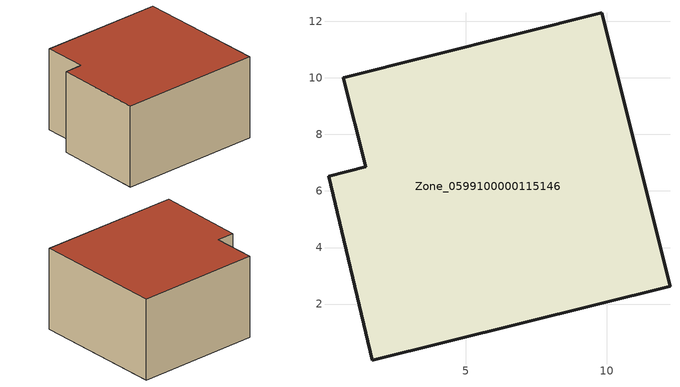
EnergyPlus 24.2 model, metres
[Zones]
Zone_0599100000115146
 floor ground (C_G): 12.23,2.64 1.69,0.02 0.15,6.53 1.47,6.86 0.67,10.01 9.82,12.3 z0
 wall outside (C_F): 9.82,12.3 0.67,10.01 1.47,6.86 0.15,6.53 1.69,0.02 12.23,2.64 9.82,12.3 z0:6.2
 roof outside (C_R): 1.69,0.02 12.23,2.64 9.82,12.3 0.67,10.01 1.47,6.86 0.15,6.53 z6.2
[BUILDING]
Pand.0599100000115146: North Axis=0; Terrain=City; Loads Convergence Tolerance Value=0.04; Temperature Convergence Tolerance Value=0.4; Solar Distribution=FullExterior; Maximum Number of Warmup Days=25; Minimum Number of Warmup Days=1
[Site:Location]
Rotterdam.The.Hague.AP_ZH_NLD Design_Conditions: Latitude=51.96; Longitude=4.45; Time Zone=1; Elevation=-4.5
[SITE:GROUNDTEMPERATURE:BUILDINGSURFACE]
18, 18, 18, 18, 18, 18, 18, 18, 18, 18, 18, 18
[MATERIAL] Thermal Absorptance=0.9; Solar Absorptance=0.7; Visible Absorptance=0.7
Name | Roughness | Thickness | Conductivity | Density | Specific Heat
G.TC.1946-1964 | MediumSmooth | 0.15 | 1 | 540 | 1210
F.TC.1946-1964 | Rough | 0.3 | 0.857143 | 1920 | 840
R.TC.1946-1964 | MediumRough | 0.2 | 0.235294 | 1500 | 1000
[CONSTRUCTION]
C_G: G.TC.1946-1964
C_F: F.TC.1946-1964
C_R: R.TC.1946-1964
[ZONE]
Zone_0599100000115146: Type=1; Multiplier=1; Ceiling Height=Autocalculate; Volume=Autocalculate; Floor Area=autocalculate; Part of Total Floor Area=Yes
[ZONEINFILTRATION:DESIGNFLOWRATE]
Infil_Zone_0599100000115146: Zone or ZoneList or Space or SpaceList=Zone_0599100000115146; Schedule=AlwaysOn; Design Flow Rate Calculation Method=Flow/Area; Flow Rate per Floor Area=0.003; Constant Term Coefficient=1; Temperature Term Coefficient=0; Velocity Term Coefficient=0; Velocity Squared Term Coefficient=0
[HVACTEMPLATE:ZONE:IDEALLOADSAIRSYSTEM]
Zone_0599100000115146: Maximum Heating Supply Air Temperature=50; Minimum Cooling Supply Air Temperature=13; Maximum Heating Supply Air Humidity Ratio=0.0156; Minimum Cooling Supply Air Humidity Ratio=0.0077; Heating Limit=NoLimit; Cooling Limit=NoLimit; Dehumidification Control Type=ConstantSensibleHeatRatio; Cooling Sensible Heat Ratio=0.7; Dehumidification Setpoint=60; Humidification Control Type=None; Humidification Setpoint=30; Outdoor Air Method=None; Outdoor Air Flow Rate per Person=0.00944; Outdoor Air Flow Rate per Zone Floor Area=0; Outdoor Air Flow Rate per Zone=0; Demand Controlled Ventilation Type=None; Outdoor Air Economizer Type=NoEconomizer; Heat Recovery Type=None; Sensible Heat Recovery Effectiveness=0.7; Latent Heat Recovery Effectiveness=0.65
[ZONECONTROL:THERMOSTAT]
ThermostatControl_Zone_0599100000115146: Zone or ZoneList=Zone_0599100000115146; Control Type Schedule=DualSetpointControlType; Control 1=Thermostat_Zone_0599100000115146; Temperature Difference Between Cutout And Setpoint=0
[THERMOSTATSETPOINT:DUALSETPOINT]
Thermostat_Zone_0599100000115146: Heating Setpoint Temperature Schedule=HeatingSetpoint_Zone_0599100000115146; Cooling Setpoint Temperature Schedule=CoolingSetpoint_Zone_0599100000115146
[SCHEDULE:COMPACT]
HeatingSetpoint_Zone_0599100000115146: Through: 12/31, For: AllDays, Until: 24:00, 21
CoolingSetpoint_Zone_0599100000115146: Through: 12/31, For: AllDays, Until: 24:00, 24
DualSetpointControlType: Through: 12/31, For: AllDays, Until: 24:00, 4
AlwaysOn: Through: 12/31, For: AllDays, Until: 24:00, 1
